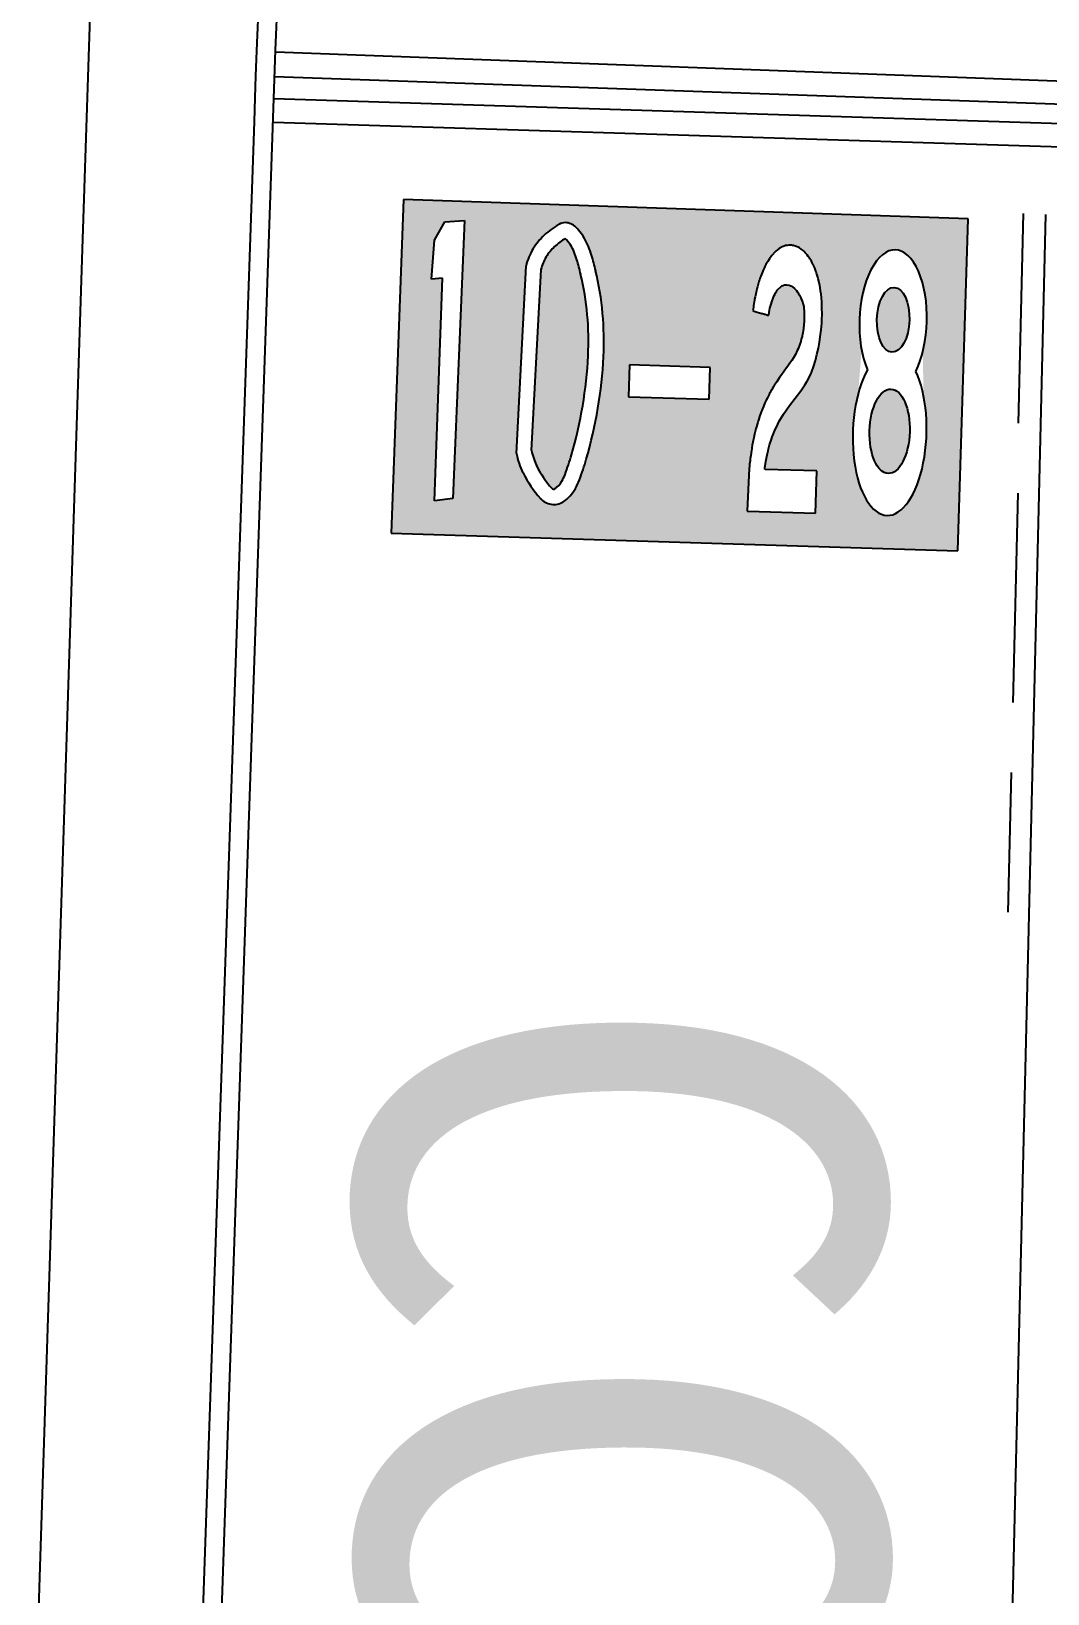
# Model space of a CAD drawing. Extents: x 71210 to 87171, y -11349 to 219.
# Drawn here: x 79082 to 79227.4, y -2572.7 to -2349.1 of the extents above; entities that cross this region are included whole.
import ezdxf
from ezdxf.enums import TextEntityAlignment as Align

# ---------------------------------------------------------------- set-up
doc = ezdxf.new("R2010")
doc.units = 0
doc.layers.add('建築', color=7, linetype='Continuous')
doc.styles.add('細明體', font='')
doc.styles.get('細明體').set_extended_font_data('細明體')

msp = doc.modelspace()

# ---------------------------------------------------------------- hatches: boundary and pattern name
at = {"layer": '建築', "ltscale": 1000}
h = msp.add_hatch(color=256, dxfattribs=at)
h.paths.add_polyline_path([(79133.5, -2420.94), (79214.56, -2423.48), (79216.04, -2375.97), (79135.25, -2373.2)])
edge = h.paths.add_edge_path(flags=0)
edge.add_ellipse((79205.31, -2390.4), major_axis=(-0.15, -4.64), ratio=0.501182, start_angle=0, end_angle=360)
edge = h.paths.add_edge_path(flags=0)
edge.add_ellipse((79204.81, -2406.36), major_axis=(-0.19, -6.04), ratio=0.475938, start_angle=0, end_angle=360)
h.paths.add_polyline_path([(79167.45, -2401.41), (79178.97, -2401.77), (79179.11, -2397.22), (79167.59, -2396.86)], flags=16)
h.paths.add_polyline_path([(79185.26, -2389.12), (79185.56, -2389.21), (79185.85, -2389.29), (79186.21, -2389.4), (79186.39, -2389.45), (79186.51, -2389.48), (79186.63, -2389.52), (79186.8, -2389.57), (79186.92, -2389.6), (79186.98, -2389.62), (79187.22, -2389.69), (79187.34, -2389.72), (79187.4, -2389.74), (79187.45, -2389.76), (79187.51, -2389.71), (79187.56, -2389.37), (79187.63, -2389.01), (79187.69, -2388.73), (79187.76, -2388.45), (79187.84, -2388.15), (79187.94, -2387.85), (79188.18, -2387.18), (79188.29, -2386.94), (79188.42, -2386.67), (79188.5, -2386.52), (79188.6, -2386.35), (79188.74, -2386.15), (79189.37, -2385.55), (79189.53, -2385.48), (79189.75, -2385.41), (79190.08, -2385.4), (79190.42, -2385.44), (79190.65, -2385.52), (79190.75, -2385.57), (79190.93, -2385.69), (79191.18, -2385.9), (79191.32, -2386.05), (79191.46, -2386.21), (79191.62, -2386.43), (79191.71, -2386.56), (79191.79, -2386.7), (79191.9, -2386.89), (79192.08, -2387.24), (79192.15, -2387.39), (79192.3, -2387.76), (79192.38, -2387.97), (79192.45, -2388.2), (79192.51, -2388.5), (79192.53, -2388.77), (79192.56, -2389.11), (79192.57, -2389.39), (79192.58, -2389.6), (79192.59, -2389.96), (79192.58, -2390.25), (79192.58, -2390.48), (79192.57, -2390.71), (79192.55, -2391.02), (79192.53, -2391.25), (79192.5, -2391.5), (79192.48, -2391.66), (79192.43, -2392), (79192.39, -2392.26), (79192.33, -2392.53), (79192.29, -2392.71), (79192.27, -2392.8), (79192.17, -2393.19), (79192.09, -2393.49), (79191.95, -2393.91), (79191.7, -2394.58), (79191.6, -2394.82), (79191.34, -2395.36), (79191.06, -2395.84), (79190.82, -2396.21), (79190.54, -2396.61), (79190.23, -2397.06), (79190.06, -2397.29), (79189.71, -2397.76), (79189.38, -2398.22), (79189.06, -2398.66), (79188.65, -2399.27), (79188.41, -2399.64), (79188.29, -2399.82), (79188.19, -2399.99), (79188.08, -2400.16), (79187.89, -2400.49), (79187.8, -2400.64), (79187.72, -2400.8), (79187.64, -2400.95), (79187.56, -2401.09), (79187.41, -2401.38), (79187.27, -2401.65), (79187.14, -2401.92), (79186.96, -2402.31), (79186.75, -2402.8), (79186.61, -2403.15), (79186.39, -2403.72), (79186.16, -2404.37), (79186.13, -2404.48), (79185.99, -2404.89), (79185.93, -2405.1), (79185.68, -2405.99), (79185.49, -2406.75), (79185.37, -2407.3), (79185.3, -2407.66), (79185.24, -2407.93), (79185.16, -2408.37), (79185.1, -2408.72), (79185.07, -2408.89), (79185.03, -2409.15), (79184.99, -2409.4), (79184.98, -2409.49), (79184.93, -2409.82), (79184.9, -2410.07), (79184.87, -2410.32), (79184.84, -2410.57), (79184.81, -2410.81), (79184.78, -2411.05), (79184.74, -2411.46), (79184.73, -2411.62), (79184.72, -2411.7), (79184.41, -2417.74), (79184.44, -2417.78), (79184.52, -2417.78), (79194.2, -2418.08), (79194.21, -2418.07), (79194.4, -2412.07), (79194.35, -2412.04), (79186.99, -2411.82), (79186.94, -2411.8), (79186.95, -2411.71), (79186.96, -2411.63), (79186.97, -2411.55), (79187.05, -2411.04), (79187.1, -2410.7), (79187.23, -2409.99), (79187.33, -2409.54), (79187.41, -2409.17), (79187.48, -2408.88), (79187.64, -2408.3), (79187.9, -2407.47), (79188.01, -2407.15), (79188.13, -2406.81), (79188.32, -2406.35), (79188.8, -2405.32), (79189.02, -2404.89), (79189.61, -2403.9), (79190.48, -2402.65), (79192.09, -2400.55), (79192.69, -2399.69), (79193.02, -2399.17), (79193.54, -2398.17), (79193.69, -2397.8), (79193.93, -2397.14), (79194.19, -2396.25), (79194.41, -2395.39), (79194.61, -2394.47), (79194.77, -2393.59), (79194.94, -2392.49), (79195.01, -2391.83), (79195.09, -2390.89), (79195.12, -2390.27), (79195.14, -2389.67), (79195.13, -2388.59), (79195.1, -2387.82), (79194.99, -2386.68), (79194.94, -2386.3), (79194.86, -2385.79), (79194.71, -2385.05), (79194.58, -2384.52), (79194.52, -2384.29), (79194.35, -2383.72), (79194.29, -2383.55), (79194.27, -2383.5), (79194.25, -2383.44), (79194.15, -2383.17), (79194.13, -2383.12), (79194.07, -2382.96), (79194.02, -2382.86), (79193.96, -2382.7), (79193.86, -2382.5), (79193.84, -2382.45), (79193.74, -2382.25), (79193.61, -2382.01), (79193.53, -2381.87), (79193.41, -2381.68), (79193.36, -2381.59), (79193.27, -2381.46), (79193.17, -2381.33), (79193.01, -2381.12), (79192.91, -2380.99), (79192.84, -2380.91), (79192.73, -2380.8), (79192.58, -2380.65), (79192.42, -2380.5), (79192.3, -2380.4), (79192.17, -2380.3), (79192.13, -2380.27), (79191.9, -2380.12), (79191.8, -2380.07), (79191.7, -2380.02), (79191.6, -2379.97), (79191.44, -2379.9), (79191.33, -2379.86), (79191.15, -2379.8), (79191.03, -2379.77), (79190.9, -2379.75), (79190.77, -2379.73), (79190.7, -2379.72), (79190.55, -2379.71), (79190.39, -2379.72), (79190.13, -2379.75), (79189.93, -2379.79), (79189.7, -2379.86), (79189.42, -2379.98), (79189.02, -2380.21), (79188.54, -2380.58), (79188.43, -2380.69), (79187.97, -2381.19), (79187.62, -2381.67), (79187.38, -2382.04), (79187.28, -2382.2), (79187.19, -2382.36), (79187.11, -2382.51), (79186.96, -2382.79), (79186.9, -2382.93), (79186.77, -2383.19), (79186.72, -2383.32), (79186.66, -2383.44), (79186.56, -2383.68), (79186.47, -2383.91), (79186.38, -2384.14), (79186.3, -2384.36), (79186.23, -2384.58), (79186.16, -2384.79), (79186.09, -2385), (79186.06, -2385.1), (79186, -2385.3), (79185.89, -2385.7), (79185.81, -2385.99), (79185.74, -2386.27), (79185.7, -2386.46), (79185.6, -2386.92), (79185.56, -2387.1), (79185.49, -2387.45), (79185.48, -2387.54), (79185.42, -2387.89), (79185.39, -2388.06), (79185.34, -2388.4), (79185.31, -2388.56), (79185.27, -2388.9), (79185.25, -2389.06)], flags=16)
h.paths.add_polyline_path([(79142.3, -2415.99), (79139.69, -2416.31), (79140.82, -2384.43), (79139.26, -2384.6), (79139.71, -2379), (79141.15, -2376.39), (79143.97, -2376.2)], flags=16)
edge = h.paths.add_edge_path(flags=0)
edge.add_arc((79161.38, -2384.8), 6.65, 149.2336, 166.0491)
edge.add_line((79154.93, -2383.19), (79153.57, -2409.11))
edge.add_arc((79162.47, -2407.34), 9.07, 191.2573, 198.7212)
edge.add_arc((79162.29, -2407.4), 8.88, 198.7212, 206.2472)
edge.add_arc((79166.99, -2405.09), 14.12, 206.2472, 221.8465)
edge.add_arc((79156.78, -2414.22), 0.42, 221.8465, 261.4398)
edge.add_arc((79156.76, -2414.37), 0.268, 261.4398, 302.9494)
edge.add_arc((79155.22, -2411.99), 3.1, 302.9494, 330.9275)
edge.add_arc((79151.99, -2410.2), 6.79, 330.9275, 339.8162)
edge.add_arc((79118.28, -2397.81), 42.71, 339.8162, 343.7909)
edge.add_arc((79099.96, -2392.48), 61.79, 343.7909, 357.1538)
edge.add_arc((79119.98, -2393.48), 41.74, 357.1538, 373.2959)
edge.add_arc((79124.68, -2392.37), 36.92, 13.2959, 16.6379)
edge.add_arc((79149.01, -2385.1), 11.53, 16.6379, 22.2813)
edge.add_arc((79153.75, -2383.15), 6.4, 22.2813, 43.3914)
edge.add_arc((79164.33, -2388.13), 11.09, 122.3276, 132.2287)
edge.add_arc((79161.21, -2384.7), 6.45, 132.2287, 149.2336)
edge = h.paths.add_edge_path(flags=16)
edge.add_ellipse((79205.31, -2390.57), major_axis=(0.32, 10.17), ratio=0.474004, start_angle=225.6432, end_angle=494.3568)
edge.add_ellipse((79204.81, -2406.61), major_axis=(0.37, 11.8), ratio=0.44711, start_angle=400.8108, end_angle=679.1892)
edge = h.paths.add_edge_path(flags=16)
edge.add_arc((79161.38, -2384.8), 8.85, 149.2336, 166.0491)
edge.add_line((79152.8, -2382.66), (79151.42, -2409.54))
edge.add_arc((79162.47, -2407.34), 11.27, 191.2573, 198.7212)
edge.add_arc((79162.29, -2407.4), 11.08, 198.7212, 206.2472)
edge.add_arc((79166.99, -2405.09), 16.32, 206.2472, 221.8465)
edge.add_arc((79156.78, -2414.22), 2.62, 221.8465, 261.4398)
edge.add_arc((79156.76, -2414.37), 2.47, 261.4398, 302.9494)
edge.add_arc((79155.22, -2411.99), 5.3, 302.9494, 330.9275)
edge.add_arc((79151.99, -2410.2), 8.99, 330.9275, 339.8162)
edge.add_arc((79118.28, -2397.81), 44.91, 339.8162, 343.7909)
edge.add_arc((79099.96, -2392.48), 63.99, 343.7909, 357.1538)
edge.add_arc((79119.98, -2393.48), 43.94, 357.1538, 373.2959)
edge.add_arc((79124.68, -2392.37), 39.12, 13.2959, 16.6379)
edge.add_arc((79149.01, -2385.1), 13.73, 16.6379, 22.2813)
edge.add_arc((79153.75, -2383.15), 8.6, 22.2813, 44.339)
edge.add_arc((79158.36, -2378.66), 2.16, 44.339, 89.2178)
edge.add_arc((79158.36, -2378.2), 1.7, 89.2178, 120.9938)
edge.add_arc((79164.33, -2388.13), 13.29, 120.9938, 132.2287)
edge.add_arc((79161.21, -2384.7), 8.65, 132.2287, 149.2336)

# ---------------------------------------------------------------- linework, layer by layer
for p, q in [((79114.28, -2351.93, -12.65), (79127.09, -2020.89, -12.65)), ((79114.28, -2351.93, -12.65), (79127.09, -2020.89, -12.65)), ((79116.95, -2351.83, -12.65), (79130.63, -2021.16, -12.65)), ((79095.81, -2180.22, -12.65), (79089.27, -2380.3, -12.65)), ((79093.98, -3019.57, -12.65), (79116.95, -2351.83, -12.65)), ((79114.14, -2355.49, -12.65), (79114.28, -2351.93, -12.65)), ((79114.14, -2355.49, -12.65), (79114.28, -2351.93, -12.65)), ((79116.94, -2352.03, -12.65), (79337.19, -2360.21, -12.65)), ((79114.01, -2358.62, -12.65), (79114.14, -2355.49, -12.65)), ((79114.01, -2358.62, -12.65), (79114.14, -2355.49, -12.65)), ((79116.82, -2355.59, -12.65), (79337.06, -2363.32, -12.65)), ((79113.92, -2362.02, -12.65), (79114.01, -2358.62, -12.65)), ((79113.92, -2362.02, -12.65), (79114.01, -2358.62, -12.65)), ((79116.71, -2358.71, -12.65), (79336.96, -2365.73, -12.65)), ((79091.3, -3020.73, -12.65), (79113.92, -2362.02, -12.65)), ((79091.3, -3020.73, -12.65), (79113.92, -2362.02, -12.65)), ((79116.6, -2362.11, -12.65), (79336.82, -2368.99, -12.65)), ((79135.25, -2373.2, -12.65), (79133.5, -2420.94, -12.65)), ((79216.04, -2375.97, -12.65), (79135.25, -2373.2, -12.65)), ((79139.71, -2379, -12.65), (79141.15, -2376.39, -12.65)), ((79141.15, -2376.39, -12.65), (79143.97, -2376.2, -12.65)), ((79143.97, -2376.2, -12.65), (79142.3, -2415.99, -12.65)), ((79227.12, -2375.31, -12.65), (79208.28, -3162.66, -12.65)), ((79214.56, -2423.48, -12.65), (79216.04, -2375.97, -12.65)), ((79223.9, -2375.21, -12.65), (79223.19, -2405.21, -12.65)), ((79139.26, -2384.6, -12.65), (79139.71, -2379, -12.65)), ((79089.27, -2380.3, -12.65), (79082, -2606.42, -12.65)), ((79187.62, -2381.67, -12.65), (79187.38, -2382.04, -12.65)), ((79187.97, -2381.19, -12.65), (79187.62, -2381.67, -12.65)), ((79188.43, -2380.69, -12.65), (79187.97, -2381.19, -12.65)), ((79188.54, -2380.58, -12.65), (79188.43, -2380.69, -12.65)), ((79189.02, -2380.21, -12.65), (79188.54, -2380.58, -12.65)), ((79189.42, -2379.98, -12.65), (79189.02, -2380.21, -12.65)), ((79189.7, -2379.86, -12.65), (79189.42, -2379.98, -12.65)), ((79189.93, -2379.79, -12.65), (79189.7, -2379.86, -12.65)), ((79190.13, -2379.75, -12.65), (79189.93, -2379.79, -12.65)), ((79190.39, -2379.72, -12.65), (79190.13, -2379.75, -12.65)), ((79190.55, -2379.71, -12.65), (79190.39, -2379.72, -12.65)), ((79190.7, -2379.72, -12.65), (79190.55, -2379.71, -12.65)), ((79190.77, -2379.73, -12.65), (79190.7, -2379.72, -12.65)), ((79190.9, -2379.75, -12.65), (79190.77, -2379.73, -12.65)), ((79191.03, -2379.77, -12.65), (79190.9, -2379.75, -12.65)), ((79191.15, -2379.8, -12.65), (79191.03, -2379.77, -12.65)), ((79191.33, -2379.86, -12.65), (79191.15, -2379.8, -12.65)), ((79191.44, -2379.9, -12.65), (79191.33, -2379.86, -12.65)), ((79191.6, -2379.97, -12.65), (79191.44, -2379.9, -12.65)), ((79191.7, -2380.02, -12.65), (79191.6, -2379.97, -12.65)), ((79191.8, -2380.07, -12.65), (79191.7, -2380.02, -12.65)), ((79191.9, -2380.12, -12.65), (79191.8, -2380.07, -12.65)), ((79192.13, -2380.27, -12.65), (79191.9, -2380.12, -12.65)), ((79192.17, -2380.3, -12.65), (79192.13, -2380.27, -12.65)), ((79192.3, -2380.4, -12.65), (79192.17, -2380.3, -12.65)), ((79192.42, -2380.5, -12.65), (79192.3, -2380.4, -12.65)), ((79192.58, -2380.65, -12.65), (79192.42, -2380.5, -12.65)), ((79192.73, -2380.8, -12.65), (79192.58, -2380.65, -12.65)), ((79192.84, -2380.91, -12.65), (79192.73, -2380.8, -12.65)), ((79192.91, -2380.99, -12.65), (79192.84, -2380.91, -12.65)), ((79193.01, -2381.12, -12.65), (79192.91, -2380.99, -12.65)), ((79193.17, -2381.33, -12.65), (79193.01, -2381.12, -12.65)), ((79193.27, -2381.46, -12.65), (79193.17, -2381.33, -12.65)), ((79193.36, -2381.59, -12.65), (79193.27, -2381.46, -12.65)), ((79193.41, -2381.68, -12.65), (79193.36, -2381.59, -12.65)), ((79193.53, -2381.87, -12.65), (79193.41, -2381.68, -12.65)), ((79151.42, -2409.54, -12.65), (79152.8, -2382.66, -12.65)), ((79153.57, -2409.11, -12.65), (79154.93, -2383.19, -12.65)), ((79186.47, -2383.91, -12.65), (79186.38, -2384.14, -12.65)), ((79186.56, -2383.68, -12.65), (79186.47, -2383.91, -12.65)), ((79186.66, -2383.44, -12.65), (79186.56, -2383.68, -12.65)), ((79186.72, -2383.32, -12.65), (79186.66, -2383.44, -12.65)), ((79186.77, -2383.19, -12.65), (79186.72, -2383.32, -12.65)), ((79186.9, -2382.93, -12.65), (79186.77, -2383.19, -12.65)), ((79186.96, -2382.79, -12.65), (79186.9, -2382.93, -12.65)), ((79187.11, -2382.51, -12.65), (79186.96, -2382.79, -12.65)), ((79187.19, -2382.36, -12.65), (79187.11, -2382.51, -12.65)), ((79187.28, -2382.2, -12.65), (79187.19, -2382.36, -12.65)), ((79187.38, -2382.04, -12.65), (79187.28, -2382.2, -12.65)), ((79193.61, -2382.01, -12.65), (79193.53, -2381.87, -12.65)), ((79193.74, -2382.25, -12.65), (79193.61, -2382.01, -12.65)), ((79193.84, -2382.45, -12.65), (79193.74, -2382.25, -12.65)), ((79193.86, -2382.5, -12.65), (79193.84, -2382.45, -12.65)), ((79193.96, -2382.7, -12.65), (79193.86, -2382.5, -12.65)), ((79194.02, -2382.86, -12.65), (79193.96, -2382.7, -12.65)), ((79194.07, -2382.96, -12.65), (79194.02, -2382.86, -12.65)), ((79194.13, -2383.12, -12.65), (79194.07, -2382.96, -12.65)), ((79194.15, -2383.17, -12.65), (79194.13, -2383.12, -12.65)), ((79194.25, -2383.44, -12.65), (79194.15, -2383.17, -12.65)), ((79194.27, -2383.5, -12.65), (79194.25, -2383.44, -12.65)), ((79194.29, -2383.55, -12.65), (79194.27, -2383.5, -12.65)), ((79194.35, -2383.72, -12.65), (79194.29, -2383.55, -12.65)), ((79194.52, -2384.29, -12.65), (79194.35, -2383.72, -12.65)), ((79140.82, -2384.43, -12.65), (79139.26, -2384.6, -12.65)), ((79139.69, -2416.31, -12.65), (79140.82, -2384.43, -12.65)), ((79185.81, -2385.99, -12.65), (79185.74, -2386.27, -12.65)), ((79185.89, -2385.7, -12.65), (79185.81, -2385.99, -12.65)), ((79186, -2385.3, -12.65), (79185.89, -2385.7, -12.65)), ((79186.06, -2385.1, -12.65), (79186, -2385.3, -12.65)), ((79186.09, -2385, -12.65), (79186.06, -2385.1, -12.65)), ((79186.16, -2384.79, -12.65), (79186.09, -2385, -12.65)), ((79186.23, -2384.58, -12.65), (79186.16, -2384.79, -12.65)), ((79186.3, -2384.36, -12.65), (79186.23, -2384.58, -12.65)), ((79186.38, -2384.14, -12.65), (79186.3, -2384.36, -12.65)), ((79188.6, -2386.35, -12.65), (79188.74, -2386.15, -12.65)), ((79188.74, -2386.15, -12.65), (79189.37, -2385.55, -12.65)), ((79189.37, -2385.55, -12.65), (79189.53, -2385.48, -12.65)), ((79189.53, -2385.48, -12.65), (79189.75, -2385.41, -12.65)), ((79189.75, -2385.41, -12.65), (79190.08, -2385.4, -12.65)), ((79190.08, -2385.4, -12.65), (79190.42, -2385.44, -12.65)), ((79190.42, -2385.44, -12.65), (79190.65, -2385.52, -12.65)), ((79190.65, -2385.52, -12.65), (79190.75, -2385.57, -12.65)), ((79190.75, -2385.57, -12.65), (79190.93, -2385.69, -12.65)), ((79190.93, -2385.69, -12.65), (79191.18, -2385.9, -12.65)), ((79191.18, -2385.9, -12.65), (79191.32, -2386.05, -12.65)), ((79191.32, -2386.05, -12.65), (79191.46, -2386.21, -12.65)), ((79191.46, -2386.21, -12.65), (79191.62, -2386.43, -12.65)), ((79194.58, -2384.52, -12.65), (79194.52, -2384.29, -12.65)), ((79194.71, -2385.05, -12.65), (79194.58, -2384.52, -12.65)), ((79194.86, -2385.79, -12.65), (79194.71, -2385.05, -12.65)), ((79194.94, -2386.3, -12.65), (79194.86, -2385.79, -12.65)), ((79185.34, -2388.4, -12.65), (79185.31, -2388.56, -12.65)), ((79185.39, -2388.06, -12.65), (79185.34, -2388.4, -12.65)), ((79185.42, -2387.89, -12.65), (79185.39, -2388.06, -12.65)), ((79185.48, -2387.54, -12.65), (79185.42, -2387.89, -12.65)), ((79185.49, -2387.45, -12.65), (79185.48, -2387.54, -12.65)), ((79185.56, -2387.1, -12.65), (79185.49, -2387.45, -12.65)), ((79185.6, -2386.92, -12.65), (79185.56, -2387.1, -12.65)), ((79185.7, -2386.46, -12.65), (79185.6, -2386.92, -12.65)), ((79185.74, -2386.27, -12.65), (79185.7, -2386.46, -12.65)), ((79187.69, -2388.73, -12.65), (79187.76, -2388.45, -12.65)), ((79187.76, -2388.45, -12.65), (79187.84, -2388.15, -12.65)), ((79187.84, -2388.15, -12.65), (79187.94, -2387.85, -12.65)), ((79187.94, -2387.85, -12.65), (79188.18, -2387.18, -12.65)), ((79188.18, -2387.18, -12.65), (79188.29, -2386.94, -12.65)), ((79188.29, -2386.94, -12.65), (79188.42, -2386.67, -12.65)), ((79188.42, -2386.67, -12.65), (79188.5, -2386.52, -12.65)), ((79188.5, -2386.52, -12.65), (79188.6, -2386.35, -12.65)), ((79191.62, -2386.43, -12.65), (79191.71, -2386.56, -12.65)), ((79191.71, -2386.56, -12.65), (79191.79, -2386.7, -12.65)), ((79191.79, -2386.7, -12.65), (79191.9, -2386.89, -12.65)), ((79191.9, -2386.89, -12.65), (79192.08, -2387.24, -12.65)), ((79192.08, -2387.24, -12.65), (79192.15, -2387.39, -12.65)), ((79192.15, -2387.39, -12.65), (79192.3, -2387.76, -12.65)), ((79192.3, -2387.76, -12.65), (79192.38, -2387.97, -12.65)), ((79192.38, -2387.97, -12.65), (79192.45, -2388.2, -12.65)), ((79192.45, -2388.2, -12.65), (79192.51, -2388.5, -12.65)), ((79194.99, -2386.68, -12.65), (79194.94, -2386.3, -12.65)), ((79195.1, -2387.82, -12.65), (79194.99, -2386.68, -12.65)), ((79195.13, -2388.59, -12.65), (79195.1, -2387.82, -12.65)), ((79185.27, -2388.9, -12.65), (79185.25, -2389.06, -12.65)), ((79185.25, -2389.06, -12.65), (79185.26, -2389.12, -12.65)), ((79185.26, -2389.12, -12.65), (79185.56, -2389.21, -12.65)), ((79185.26, -2389.12, -12.65), (79185.26, -2389.12, -12.65)), ((79185.31, -2388.56, -12.65), (79185.27, -2388.9, -12.65)), ((79185.56, -2389.21, -12.65), (79185.85, -2389.29, -12.65)), ((79185.85, -2389.29, -12.65), (79186.21, -2389.4, -12.65)), ((79186.21, -2389.4, -12.65), (79186.39, -2389.45, -12.65)), ((79186.39, -2389.45, -12.65), (79186.51, -2389.48, -12.65)), ((79186.51, -2389.48, -12.65), (79186.63, -2389.52, -12.65)), ((79186.63, -2389.52, -12.65), (79186.8, -2389.57, -12.65)), ((79186.8, -2389.57, -12.65), (79186.92, -2389.6, -12.65)), ((79186.92, -2389.6, -12.65), (79186.98, -2389.62, -12.65)), ((79186.98, -2389.62, -12.65), (79187.22, -2389.69, -12.65)), ((79187.22, -2389.69, -12.65), (79187.34, -2389.72, -12.65)), ((79187.34, -2389.72, -12.65), (79187.4, -2389.74, -12.65)), ((79187.4, -2389.74, -12.65), (79187.45, -2389.76, -12.65)), ((79187.45, -2389.76, -12.65), (79187.51, -2389.71, -12.65)), ((79187.51, -2389.71, -12.65), (79187.56, -2389.37, -12.65)), ((79187.56, -2389.37, -12.65), (79187.63, -2389.01, -12.65)), ((79187.63, -2389.01, -12.65), (79187.69, -2388.73, -12.65)), ((79192.51, -2388.5, -12.65), (79192.53, -2388.77, -12.65)), ((79192.53, -2388.77, -12.65), (79192.56, -2389.11, -12.65)), ((79192.57, -2390.71, -12.65), (79192.55, -2391.02, -12.65)), ((79192.56, -2389.11, -12.65), (79192.57, -2389.39, -12.65)), ((79192.57, -2389.39, -12.65), (79192.58, -2389.6, -12.65)), ((79192.58, -2390.48, -12.65), (79192.57, -2390.71, -12.65)), ((79192.58, -2389.6, -12.65), (79192.59, -2389.96, -12.65)), ((79192.59, -2389.96, -12.65), (79192.58, -2390.25, -12.65)), ((79192.58, -2390.25, -12.65), (79192.58, -2390.48, -12.65)), ((79195.09, -2390.89, -12.65), (79195.12, -2390.27, -12.65)), ((79195.12, -2390.27, -12.65), (79195.14, -2389.67, -12.65)), ((79195.14, -2389.67, -12.65), (79195.13, -2388.59, -12.65)), ((79192.27, -2392.8, -12.65), (79192.17, -2393.19, -12.65)), ((79192.29, -2392.71, -12.65), (79192.27, -2392.8, -12.65)), ((79192.33, -2392.53, -12.65), (79192.29, -2392.71, -12.65)), ((79192.39, -2392.26, -12.65), (79192.33, -2392.53, -12.65)), ((79192.43, -2392, -12.65), (79192.39, -2392.26, -12.65)), ((79192.48, -2391.66, -12.65), (79192.43, -2392, -12.65)), ((79192.5, -2391.5, -12.65), (79192.48, -2391.66, -12.65)), ((79192.53, -2391.25, -12.65), (79192.5, -2391.5, -12.65)), ((79192.55, -2391.02, -12.65), (79192.53, -2391.25, -12.65)), ((79194.77, -2393.59, -12.65), (79194.94, -2392.49, -12.65)), ((79194.94, -2392.49, -12.65), (79195.01, -2391.83, -12.65)), ((79195.01, -2391.83, -12.65), (79195.09, -2390.89, -12.65)), ((79191.6, -2394.82, -12.65), (79191.34, -2395.36, -12.65)), ((79191.7, -2394.58, -12.65), (79191.6, -2394.82, -12.65)), ((79191.95, -2393.91, -12.65), (79191.7, -2394.58, -12.65)), ((79192.09, -2393.49, -12.65), (79191.95, -2393.91, -12.65)), ((79192.17, -2393.19, -12.65), (79192.09, -2393.49, -12.65)), ((79194.41, -2395.39, -12.65), (79194.61, -2394.47, -12.65)), ((79194.61, -2394.47, -12.65), (79194.77, -2393.59, -12.65)), ((79167.59, -2396.86, -12.65), (79167.45, -2401.41, -12.65)), ((79179.11, -2397.22, -12.65), (79167.59, -2396.86, -12.65)), ((79178.97, -2401.77, -12.65), (79179.11, -2397.22, -12.65)), ((79190.06, -2397.29, -12.65), (79189.71, -2397.76, -12.65)), ((79190.23, -2397.06, -12.65), (79190.06, -2397.29, -12.65)), ((79190.54, -2396.61, -12.65), (79190.23, -2397.06, -12.65)), ((79190.82, -2396.21, -12.65), (79190.54, -2396.61, -12.65)), ((79191.06, -2395.84, -12.65), (79190.82, -2396.21, -12.65)), ((79191.34, -2395.36, -12.65), (79191.06, -2395.84, -12.65)), ((79193.69, -2397.8, -12.65), (79193.93, -2397.14, -12.65)), ((79193.93, -2397.14, -12.65), (79194.19, -2396.25, -12.65)), ((79194.19, -2396.25, -12.65), (79194.41, -2395.39, -12.65)), ((79188.41, -2399.64, -12.65), (79188.29, -2399.82, -12.65)), ((79188.65, -2399.27, -12.65), (79188.41, -2399.64, -12.65)), ((79189.06, -2398.66, -12.65), (79188.65, -2399.27, -12.65)), ((79189.38, -2398.22, -12.65), (79189.06, -2398.66, -12.65)), ((79189.71, -2397.76, -12.65), (79189.38, -2398.22, -12.65)), ((79192.69, -2399.69, -12.65), (79193.02, -2399.17, -12.65)), ((79193.02, -2399.17, -12.65), (79193.54, -2398.17, -12.65)), ((79193.54, -2398.17, -12.65), (79193.69, -2397.8, -12.65)), ((79167.45, -2401.41, -12.65), (79178.97, -2401.77, -12.65)), ((79187.27, -2401.65, -12.65), (79187.14, -2401.92, -12.65)), ((79187.41, -2401.38, -12.65), (79187.27, -2401.65, -12.65)), ((79187.56, -2401.09, -12.65), (79187.41, -2401.38, -12.65)), ((79187.64, -2400.95, -12.65), (79187.56, -2401.09, -12.65)), ((79187.72, -2400.8, -12.65), (79187.64, -2400.95, -12.65)), ((79187.8, -2400.64, -12.65), (79187.72, -2400.8, -12.65)), ((79187.89, -2400.49, -12.65), (79187.8, -2400.64, -12.65)), ((79188.08, -2400.16, -12.65), (79187.89, -2400.49, -12.65)), ((79188.19, -2399.99, -12.65), (79188.08, -2400.16, -12.65)), ((79188.29, -2399.82, -12.65), (79188.19, -2399.99, -12.65)), ((79190.48, -2402.65, -12.65), (79192.09, -2400.55, -12.65)), ((79192.09, -2400.55, -12.65), (79192.69, -2399.69, -12.65)), ((79186.39, -2403.72, -12.65), (79186.16, -2404.37, -12.65)), ((79186.61, -2403.15, -12.65), (79186.39, -2403.72, -12.65)), ((79186.75, -2402.8, -12.65), (79186.61, -2403.15, -12.65)), ((79186.96, -2402.31, -12.65), (79186.75, -2402.8, -12.65)), ((79187.14, -2401.92, -12.65), (79186.96, -2402.31, -12.65)), ((79187.14, -2401.92, -12.65), (79187.14, -2401.92, -12.65)), ((79189.02, -2404.89, -12.65), (79189.61, -2403.9, -12.65)), ((79189.61, -2403.9, -12.65), (79190.48, -2402.65, -12.65)), ((79185.68, -2405.99, -12.65), (79185.49, -2406.75, -12.65)), ((79185.93, -2405.1, -12.65), (79185.68, -2405.99, -12.65)), ((79185.99, -2404.89, -12.65), (79185.93, -2405.1, -12.65)), ((79186.13, -2404.48, -12.65), (79185.99, -2404.89, -12.65)), ((79186.16, -2404.37, -12.65), (79186.13, -2404.48, -12.65)), ((79188.13, -2406.81, -12.65), (79188.32, -2406.35, -12.65)), ((79188.32, -2406.35, -12.65), (79188.8, -2405.32, -12.65)), ((79188.8, -2405.32, -12.65), (79189.02, -2404.89, -12.65)), ((79185.16, -2408.37, -12.65), (79185.1, -2408.72, -12.65)), ((79185.24, -2407.93, -12.65), (79185.16, -2408.37, -12.65)), ((79185.3, -2407.66, -12.65), (79185.24, -2407.93, -12.65)), ((79185.37, -2407.3, -12.65), (79185.3, -2407.66, -12.65)), ((79185.49, -2406.75, -12.65), (79185.37, -2407.3, -12.65)), ((79187.48, -2408.88, -12.65), (79187.64, -2408.3, -12.65)), ((79187.64, -2408.3, -12.65), (79187.9, -2407.47, -12.65)), ((79187.9, -2407.47, -12.65), (79188.01, -2407.15, -12.65)), ((79188.01, -2407.15, -12.65), (79188.13, -2406.81, -12.65)), ((79184.81, -2410.81, -12.65), (79184.78, -2411.05, -12.65)), ((79184.84, -2410.57, -12.65), (79184.81, -2410.81, -12.65)), ((79184.87, -2410.32, -12.65), (79184.84, -2410.57, -12.65)), ((79184.9, -2410.07, -12.65), (79184.87, -2410.32, -12.65)), ((79184.93, -2409.82, -12.65), (79184.9, -2410.07, -12.65)), ((79184.98, -2409.49, -12.65), (79184.93, -2409.82, -12.65)), ((79184.99, -2409.4, -12.65), (79184.98, -2409.49, -12.65)), ((79185.03, -2409.15, -12.65), (79184.99, -2409.4, -12.65)), ((79185.07, -2408.89, -12.65), (79185.03, -2409.15, -12.65)), ((79185.1, -2408.72, -12.65), (79185.07, -2408.89, -12.65)), ((79187.05, -2411.04, -12.65), (79187.1, -2410.7, -12.65)), ((79187.1, -2410.7, -12.65), (79187.23, -2409.99, -12.65)), ((79187.23, -2409.99, -12.65), (79187.33, -2409.54, -12.65)), ((79187.33, -2409.54, -12.65), (79187.41, -2409.17, -12.65)), ((79187.41, -2409.17, -12.65), (79187.48, -2408.88, -12.65)), ((79184.72, -2411.7, -12.65), (79184.41, -2417.74, -12.65)), ((79184.73, -2411.62, -12.65), (79184.72, -2411.7, -12.65)), ((79184.74, -2411.46, -12.65), (79184.73, -2411.62, -12.65)), ((79184.78, -2411.05, -12.65), (79184.74, -2411.46, -12.65)), ((79186.94, -2411.8, -12.65), (79186.95, -2411.71, -12.65)), ((79186.99, -2411.82, -12.65), (79186.94, -2411.8, -12.65)), ((79186.95, -2411.71, -12.65), (79186.96, -2411.63, -12.65)), ((79186.96, -2411.63, -12.65), (79186.97, -2411.55, -12.65)), ((79186.97, -2411.55, -12.65), (79187.05, -2411.04, -12.65)), ((79194.35, -2412.04, -12.65), (79186.99, -2411.82, -12.65)), ((79194.21, -2418.07, -12.65), (79194.4, -2412.07, -12.65)), ((79194.4, -2412.07, -12.65), (79194.35, -2412.04, -12.65)), ((79223.17, -2415.21, -12.65), (79222.45, -2445.2, -12.65)), ((79142.3, -2415.99, -12.65), (79139.69, -2416.31, -12.65)), ((79184.41, -2417.74, -12.65), (79184.44, -2417.78, -12.65)), ((79184.44, -2417.78, -12.65), (79184.52, -2417.78, -12.65)), ((79184.52, -2417.78, -12.65), (79194.2, -2418.08, -12.65)), ((79194.2, -2418.08, -12.65), (79194.21, -2418.07, -12.65)), ((79133.5, -2420.94, -12.65), (79214.56, -2423.48, -12.65)), ((79222.21, -2455.2, -12.65), (79221.73, -2475.19, -12.65))]:
    msp.add_line(p, q, dxfattribs=at)
for centre, radius, start, end in [((79164.33, -2388.13, -12.65), 13.29, 120.9938, 132.2287), ((79158.36, -2378.2, -12.65), 1.7, 89.2178, 120.9938), ((79158.36, -2378.66, -12.65), 2.16, 44.339, 89.2178), ((79153.75, -2383.15, -12.65), 8.6, 22.2813, 44.339), ((79161.21, -2384.7, -12.65), 8.65, 132.2287, 149.2336), ((79164.33, -2388.13, -12.65), 11.09, 122.3276, 132.2287), ((79153.75, -2383.15, -12.65), 6.4, 22.2813, 43.3914), ((79161.38, -2384.8, -12.65), 8.85, 149.2336, 166.0491), ((79161.38, -2384.8, -12.65), 6.65, 149.2336, 166.0491), ((79161.21, -2384.7, -12.65), 6.45, 132.2287, 149.2336), ((79149.01, -2385.1, -12.65), 11.53, 16.6379, 22.2813), ((79149.01, -2385.1, -12.65), 13.73, 16.6379, 22.2813), ((79124.68, -2392.37, -12.65), 39.12, 13.2959, 16.6379), ((79124.68, -2392.37, -12.65), 36.92, 13.2959, 16.6379), ((79119.98, -2393.48, -12.65), 41.74, 357.1538, 13.2959), ((79119.98, -2393.48, -12.65), 43.94, 357.1538, 13.2959), ((79099.96, -2392.48, -12.65), 61.79, 343.7909, 357.1538), ((79099.96, -2392.48, -12.65), 63.99, 343.7909, 357.1538), ((79162.47, -2407.34, -12.65), 11.27, 191.2573, 198.7212), ((79162.47, -2407.34, -12.65), 9.07, 191.2573, 198.7212), ((79162.29, -2407.4, -12.65), 8.88, 198.7212, 206.2472), ((79118.28, -2397.81, -12.65), 42.71, 339.8162, 343.7909), ((79118.28, -2397.81, -12.65), 44.91, 339.8162, 343.7909), ((79162.29, -2407.4, -12.65), 11.08, 198.7212, 206.2472), ((79166.99, -2405.09, -12.65), 16.32, 206.2472, 221.8465), ((79166.99, -2405.09, -12.65), 14.12, 206.2472, 221.8465), ((79151.99, -2410.2, -12.65), 6.79, 330.9275, 339.8162), ((79156.78, -2414.22, -12.65), 0.42, 221.8465, 261.4398), ((79156.76, -2414.37, -12.65), 0.268, 261.4398, 302.9494), ((79155.22, -2411.99, -12.65), 3.1, 302.9494, 330.9275), ((79155.22, -2411.99, -12.65), 5.3, 302.9494, 330.9275), ((79151.99, -2410.2, -12.65), 8.99, 330.9275, 339.8162), ((79156.78, -2414.22, -12.65), 2.62, 221.8465, 261.4398), ((79156.76, -2414.37, -12.65), 2.47, 261.4398, 302.9494)]:
    msp.add_arc(centre, radius, start, end, dxfattribs=at)
for centre, major_axis, ratio, start_param, end_param in [((79205.31, -2390.57, -12.65), (0.32, 10.17), 0.474004, 3.938216, 8.628154), ((79204.81, -2406.61, -12.65), (0.37, 11.8), 0.44711, 6.995468, 11.854088)]:
    msp.add_ellipse(centre, major_axis=major_axis, ratio=ratio, start_param=start_param, end_param=end_param, dxfattribs=at)
for centre, major_axis, ratio in [((79205.31, -2390.4, -12.65), (-0.15, -4.64), 0.501182), ((79204.81, -2406.36, -12.65), (-0.19, -6.04), 0.475938)]:
    msp.add_ellipse(centre, major_axis=major_axis, ratio=ratio, dxfattribs=at)

# ---------------------------------------------------------------- texts
at = {"layer": '建築', "ltscale": 1000, "style": '細明體'}
msp.add_text('CC TWY', height=75, rotation=270.3303, dxfattribs=at).set_placement((79166.97, -2638.95, 18.71), align=Align.MIDDLE_CENTER)

doc.saveas('drawing.dxf')
